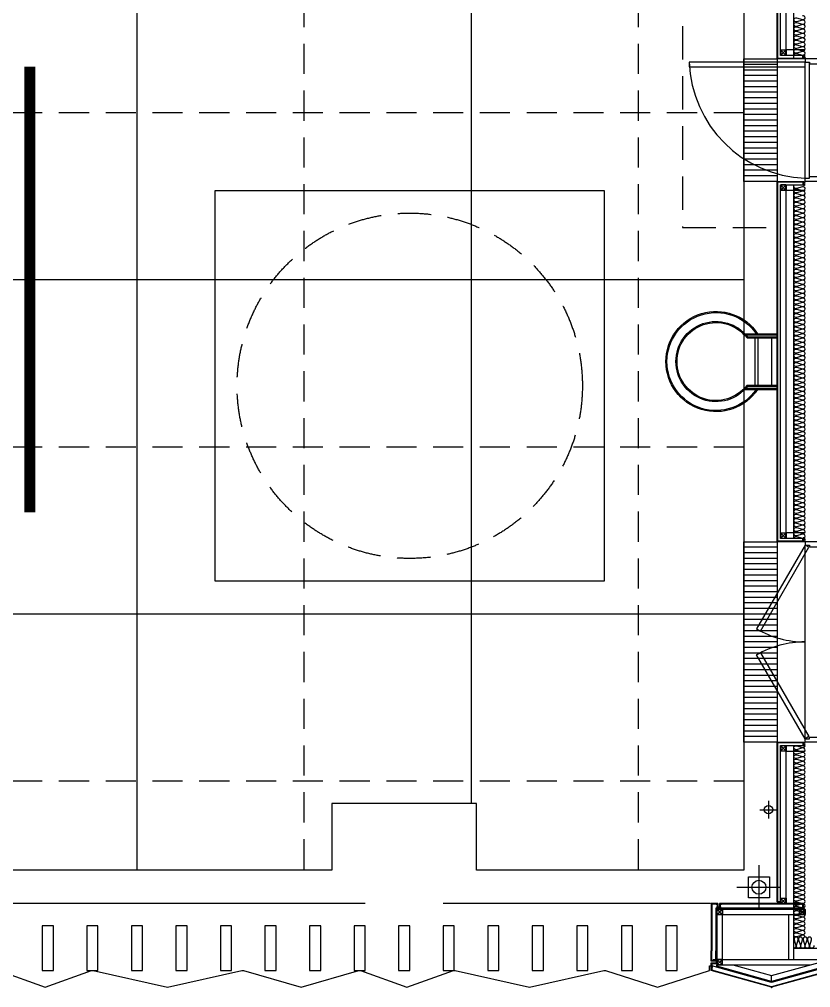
# Model space of a CAD drawing. Header units: millimetres. Extents: x -95754 to 177808, y 34455 to 149960.
# Drawn here: x 163698 to 170804, y 106751 to 115445 of the extents above; entities that cross this region are included whole.
import ezdxf

# ---------------------------------------------------------------- set-up
doc = ezdxf.new("R2010")
doc.units = ezdxf.units.MM
doc.header["$LTSCALE"] = 300
for name, pattern in [('CENTER', [2, 1.25, -0.25, 0.25, -0.25]), ('CENTERX2', [4, 2.5, -0.5, 0.5, -0.5]), ('H1', [1.5, 1, -0.5]), ('HID', [2.8, 1.8, -1]), ('HIDDEN', [0.375, 0.25, -0.125])]:
    doc.linetypes.add(name, pattern=pattern)
for name, color, linetype in [('6FIN', 6, 'Continuous'), ('A-DOOR', 4, 'Continuous'), ('A-DOOR-1', 1, 'Continuous'), ('A-DOOR-8', 8, 'Continuous'), ('A-ELE', 7, 'Continuous'), ('A-ELE-8', 8, 'Continuous'), ('A-ETC-LADDER', 8, 'Continuous'), ('A-FIN', 6, 'Continuous'), ('A-HIDDEN', 7, 'H1'), ('A-LOUVER', 6, 'Continuous'), ('A-SYM', 7, 'Continuous'), ('A-TERNCH', 8, 'Continuous'), ('A-WALL-D', 7, 'Continuous'), ('A-지붕바닥', 251, 'Continuous'), ('A-하지철물', 55, 'Continuous'), ('alucobond', 4, 'Continuous'), ('ISL', 251, 'Continuous'), ('loco_SCR', 1, 'Continuous'), ('mold', 4, 'Continuous'), ('RIVET', 6, 'Continuous'), ('S-STEEL', 7, 'Continuous'), ('SCREW', 6, 'Continuous'), ('SHEET', 6, 'Continuous'), ('보(girder)', 7, 'HID'), ('복합판넬', 6, 'Continuous'), ('우수계획', 7, 'Continuous'), ('장비패드', 7, 'Continuous'), ('코킹', 191, 'Continuous'), ('트랜치', 8, 'Continuous')]:
    doc.layers.add(name, color=color, linetype=linetype)
doc.layers.add('A-WIN-ELE', color=8, linetype='Continuous', lineweight=9)

# ---------------------------------------------------------------- blocks, each defined once
blk = doc.blocks.new('FDD-2')
at = {"layer": 'A-DOOR', "linetype": 'Continuous'}
for points in [[(-870, 200), (-116.6, 635), (-96.6, 600.4), (-850, 165.4)], [(870, 200), (116.6, 635), (96.6, 600.4), (850, 165.4)], [(-900, 200), (-870, 200), (-870, 160), (-855, 160), (-855, 0), (-900, 0)], [(900, 200), (870, 200), (870, 160), (855, 160), (855, 0), (900, 0)]]:
    blk.add_lwpolyline(points, close=True, dxfattribs=at)
at = {"layer": 'A-DOOR-1', "linetype": 'Continuous'}
for centre, start, end in [((-870, 200), 0, 30), ((870, 200), 150, 180)]:
    blk.add_arc(centre, 870, start, end, dxfattribs=at)
at = {"layer": 'A-DOOR-8', "linetype": 'Continuous'}
for p, q in [((-870, 200), (870, 200)), ((-855, 0), (855, 0))]:
    blk.add_line(p, q, dxfattribs=at)
blk = doc.blocks.new('FSD-1')
at = {"layer": 'A-DOOR'}
for points in [[(190359.4, 600586.7), (190359.4, 600556.7), (190319.4, 600556.7), (190319.4, 600541.7), (190199.4, 600541.7), (190159.4, 600556.7), (190159.4, 600586.7)], [(190359.4, 599516.7), (191399.4, 599516.7), (191399.4, 599556.7), (190359.4, 599556.7)], [(190359.4, 599486.7), (190359.4, 599516.7), (190319.4, 599516.7), (190319.4, 599531.7), (190199.4, 599531.7), (190159.4, 599516.7), (190159.4, 599486.7)]]:
    blk.add_lwpolyline(points, close=True, dxfattribs=at)
at = {"layer": 'A-DOOR-1'}
blk.add_arc((190322.5, 599479.8), 1077.5, 1.96142, 88.03858, dxfattribs=at)
at = {"layer": 'A-DOOR-8'}
for p, q in [((190159.4, 600556.7), (190159.4, 599516.7)), ((190319.4, 600556.7), (190319.4, 599516.7)), ((190359.4, 600556.7), (190359.4, 599516.7))]:
    blk.add_line(p, q, dxfattribs=at)
blk = doc.blocks.new('*U2290')
at = {"layer": '6FIN'}
blk.add_lwpolyline([(25.3, 50), (-24.7, 50), (-24.7, 0), (25.3, 0)], close=True, dxfattribs=at)
at = {"layer": 'SHEET', "color": 8}
for p, q in [((-22.2, 2.5), (22.8, 47.5)), ((22.8, 2.5), (-22.2, 47.5))]:
    blk.add_line(p, q, dxfattribs=at)
blk.add_lwpolyline([(22.3, 2.3), (-21.7, 2.3, -0.414214), (-22.4, 3), (-22.4, 47, -0.414214), (-21.7, 47.7), (22.3, 47.7, -0.414214), (23, 47), (23, 3, -0.414214)], format="xyb", close=True, dxfattribs=at)
blk = doc.blocks.new('screw-2')
at = {"layer": 'loco_SCR', "linetype": 'CENTERX2'}
blk.add_line((-9, 0), (20, 0), dxfattribs=at)
at = {"layer": 'loco_SCR'}
for p, q in [((-2, 2), (-2, 3)), ((-1, 0), (-2, 1)), ((0, 4), (0, -4)), ((0, 2), (13, 2)), ((4, 2), (2, -3)), ((6, 2), (4, -3)), ((8, 2), (6, -3)), ((9, 2), (8, -3)), ((11, 2), (10, 1)), ((16, 0), (11, 1)), ((16, 0), (12, -2)), ((16, 0), (13, 2)), ((-1, 0), (-2, -1)), ((-2, -2), (-2, -3)), ((0, -2), (12, -2)), ((10, -1), (9, -3))]:
    blk.add_line(p, q, dxfattribs=at)
for centre, radius, start, end in [((0, 0), 4, 90, 270), ((-2, 1), 0.5, 135, 249.9068), ((-2, 3), 0.393, 352.9095, 75.2899), ((-1, 0), 0.262, 273.8076, 86.5479), ((11, -1), 1.4, 70.8182, 270.5294), ((-2, -1), 0.5, 109.9826, 225), ((-2, -3), 0.393, 261.9149, 3.4868)]:
    blk.add_arc(centre, radius, start, end, dxfattribs=at)
blk = doc.blocks.new('A$Caf999d5d')
at = {"layer": 'A-FIN'}
for p, q in [((-1, 15), (25, 14.9)), ((3, 19), (29, 18.9)), ((25, 7.4), (25, 14.9)), ((28, 7.4), (25, 7.4)), ((29, 7.4), (25, 7.4)), ((29, 7.4), (29, 18.9))]:
    blk.add_line(p, q, dxfattribs=at)
at = {"layer": '코킹', "color": 1}
blk.add_circle((14.5, 7.5), 7.5, dxfattribs=at)
at = {"layer": '코킹', "color": 1, "extrusion": (0, 0, -1)}
blk.add_ellipse((-1, 7.5), major_axis=(0, 7.5), ratio=0.368706, start_param=0, end_param=3.141604, dxfattribs=at)
at = {"layer": 'SCREW', "xscale": 0.700000000000001, "yscale": 0.700000000000001, "zscale": 0.700000000000001, "rotation": 359.9997454971837}
blk.add_blockref('screw-2', (25, 11.2), dxfattribs=at)
blk = doc.blocks.new('*U2303')
at = {"layer": 'A-하지철물'}
for points in [[(-6458.4, -220), (-6458.4, 0), (-5488.4, 0), (-5488.4, -220)], [(-6408.4, -220), (-6408.4, -50), (-5538.4, -50), (-5538.4, -220)]]:
    blk.add_lwpolyline(points, dxfattribs=at)
at = {"layer": '복합판넬'}
for points in [[(-6488.4, -205), (-6488.4, 30), (-5458.4, 30), (-5458.4, -205)], [(-6484.4, -201), (-6484.4, 26), (-5462.4, 26), (-5462.4, -201)]]:
    blk.add_lwpolyline(points, dxfattribs=at)
at = {"layer": 'A-FIN'}
blk.add_blockref('A$Caf999d5d', (-6487.5, -220), dxfattribs=at)
at = {"layer": 'A-FIN', "xscale": -1}
blk.add_blockref('A$Caf999d5d', (-5459.4, -220), dxfattribs=at)
at = {"layer": '보(girder)', "xscale": -1, "rotation": 180}
for p in [(-6433.7, 0), (-5513.7, 0)]:
    blk.add_blockref('*U2290', p, dxfattribs=at)
blk = doc.blocks.new('*U2304')
at = {"layer": 'A-하지철물'}
for points in [[(-8663.4, -220), (-8663.4, 0), (-5488.4, 0), (-5488.4, -220)], [(-8613.4, -220), (-8613.4, -50), (-5538.4, -50), (-5538.4, -220)]]:
    blk.add_lwpolyline(points, dxfattribs=at)
at = {"layer": '복합판넬'}
for points in [[(-8693.4, -205), (-8693.4, 30), (-5458.4, 30), (-5458.4, -205)], [(-8689.4, -201), (-8689.4, 26), (-5462.4, 26), (-5462.4, -201)]]:
    blk.add_lwpolyline(points, dxfattribs=at)
at = {"layer": 'A-FIN'}
blk.add_blockref('A$Caf999d5d', (-8692.5, -220), dxfattribs=at)
at = {"layer": 'A-FIN', "xscale": -1}
blk.add_blockref('A$Caf999d5d', (-5459.4, -220), dxfattribs=at)
at = {"layer": '보(girder)', "xscale": -1, "rotation": 180}
for p in [(-8638.7, 0), (-5513.7, 0)]:
    blk.add_blockref('*U2290', p, dxfattribs=at)
blk = doc.blocks.new('LADDER')
at = {"color": 0}
for p, q in [((291, 500), (0, 500)), ((281.7, 490), (0, 490)), ((266.5, 471.9), (0, 471.9)), ((271.4, 461.9), (0, 461.9)), ((50.7, 461.9), (50.7, 38.1)), ((175, 461.9), (175, 38.1)), ((200, 461.9), (200, 38.1)), ((271.4, 38.1), (0, 38.1)), ((266.5, 28.1), (0, 28.1)), ((281.7, 10), (0, 10)), ((291, 0), (0, 0))]:
    blk.add_line(p, q, dxfattribs=at)
for radius, start, end in [(450, 213.74899, 146.25101), (440, 214.62354, 145.37646), (360, 218.05291, 141.94709), (350, 217.25969, 142.74031)]:
    blk.add_arc((550, 250), radius, start, end, dxfattribs=at)
blk = doc.blocks.new('revit')
at = {"layer": 'RIVET'}
for p, q in [((-4.2, 0.5), (-4.2, 0)), ((4.2, 0), (-4.2, 0)), ((2.7, 1), (-2.7, 1)), ((-1.5, 1), (-1.5, -7)), ((1.5, 1), (1.5, -7)), ((4.2, 0.5), (4.2, 0)), ((2.4, -5.5), (-2.4, -5.5)), ((2.4, -7), (-2.4, -7))]:
    blk.add_line(p, q, dxfattribs=at)
at = {"layer": 'RIVET', "color": 1, "linetype": 'CENTER'}
blk.add_line((0, 2.3), (0, -9), dxfattribs=at)
at = {"layer": 'RIVET'}
for points in [[(-4.2, 0.5), (-2.7, 1)], [(4.2, 0.5), (2.7, 1)]]:
    blk.add_lwpolyline(points, dxfattribs=at)
blk.add_lwpolyline([(-1.5, -7, 0.666667), (1.5, -7, 1.5)], format="xyb", dxfattribs=at)
for centre, start, end in [((-2.4, -6.2), 90, 270), ((2.4, -6.2), 270, 90)]:
    blk.add_arc(centre, 0.75, start, end, dxfattribs=at)
blk = doc.blocks.new('A$Cf5e0634e')
at = {"layer": '6FIN', "elevation": 0}
for points in [[(278.2, 654.1), (321.8, 654.1, 0.414214), (325, 657.3), (325, 700.9, 0.414214), (321.8, 704.1), (278.2, 704.1, 0.414214), (275, 700.9), (275, 657.3, 0.414214)], [(1020.7, 654.1), (1064.3, 654.1, 0.414214), (1067.5, 657.3), (1067.5, 700.9, 0.414214), (1064.3, 704.1), (1020.7, 704.1, 0.414214), (1017.5, 700.9), (1017.5, 657.3, 0.414214)], [(3.2, 204.1), (46.8, 204.1, 0.414214), (50, 207.3), (50, 250.9, 0.414214), (46.8, 254.1), (3.2, 254.1, 0.414214), (0, 250.9), (0, 207.3, 0.414214)], [(1064.3, 204.1), (1020.7, 204.1, -0.414214), (1017.5, 207.3), (1017.5, 250.9, -0.414214), (1020.7, 254.1), (1064.3, 254.1, -0.414214), (1067.5, 250.9), (1067.5, 207.3, -0.414214)]]:
    blk.add_lwpolyline(points, format="xyb", close=True, dxfattribs=at)
at = {"layer": 'A-하지철물'}
for p, q in [((1100, 254.1, 0), (50, 254.1)), ((1017.5, 204.1, 0), (226.9, 204.1)), ((575, 55.9), (575, 107.8))]:
    blk.add_line(p, q, dxfattribs=at)
at = {"layer": 'A-하지철물', "elevation": 0}
for points in [[(1017.5, 704.1), (325, 704.1), (325, 654.1), (1017.5, 654.1)], [(1017.5, 254.1), (1017.5, 704.1), (1067.5, 704.1), (1067.5, 254.1)]]:
    blk.add_lwpolyline(points, close=True, dxfattribs=at)
at = {"layer": 'A-하지철물'}
blk.add_lwpolyline([(375, 254.1), (375, 654.1), (425, 654.1), (425, 254.1)], close=True, dxfattribs=at)
at = {"layer": 'A-하지철물', "elevation": 0}
blk.add_lwpolyline([(923.1, 204.1), (575, 107.8), (50, 253), (50, 201.1), (575, 55.9), (1067.5, 192.1), (1067.5, 204.1)], dxfattribs=at)
at = {"layer": 'A-하지철물'}
blk.add_circle((575, 4.1), 4.07, dxfattribs=at)
at = {"layer": 'alucobond'}
for p, q in [((290, 714.1), (290, 754.1)), ((290, 754.1), (1042.5, 754.1)), ((290, 714.1), (294, 714.1)), ((294, 714.1), (294, 750.1)), ((294, 750.1), (1038.5, 750.1)), ((1038.5, 714.1), (1038.5, 750.1)), ((1042.5, 714.1), (1038.5, 714.1)), ((1042.5, 714.1), (1042.5, 754.1)), ((1057.5, 754.1), (1117.5, 754.1)), ((1057.5, 714.1), (1057.5, 754.1)), ((1057.5, 714.1), (1061.5, 714.1)), ((1061.5, 750.1), (1113.5, 750.1)), ((1061.5, 714.1), (1061.5, 750.1)), ((32.5, 195.1), (36.5, 195.1)), ((1077.5, 236.6), (1077.5, 240.6)), ((1077.5, 221.6), (1077.5, 217.6)), ((1117.5, 195.1), (1113.5, 195.1))]:
    blk.add_line(p, q, dxfattribs=at)
at = {"layer": 'alucobond', "color": 8}
for p, q in [((295.5, 714.1), (1077.5, 714.1)), ((1077.5, 714.1), (1077.5, 329.1)), ((1077.5, 242.1), (1077.5, 329.1))]:
    blk.add_line(p, q, dxfattribs=at)
at = {"layer": 'alucobond', "color": 251, "linetype": 'HID', "ltscale": 10}
for p, q in [((30.2, 185.1), (41.5, 185.1)), ((31.5, 182.4), (31.5, 187.8)), ((31.5, 186.6), (39.5, 186.6)), ((31.5, 183.6), (39.5, 183.6)), ((32, 189.3), (32.5, 189.3)), ((32, 180.9), (32.5, 180.9)), ((32.5, 180.9), (32.5, 189.3)), ((38, 182.7), (38, 187.4)), ((39.5, 182.7), (39.5, 187.4)), ((1119.8, 185.1), (1108.5, 185.1)), ((1110.5, 182.7), (1110.5, 187.4)), ((1118.5, 186.6), (1110.5, 186.6)), ((1118.5, 183.6), (1110.5, 183.6)), ((1112, 182.7), (1112, 187.4)), ((1117.5, 180.9), (1117.5, 189.3)), ((1118, 189.3), (1117.5, 189.3)), ((1118, 180.9), (1117.5, 180.9)), ((1118.5, 182.4), (1118.5, 187.8))]:
    blk.add_line(p, q, dxfattribs=at)
at = {"layer": 'alucobond', "elevation": 0}
for points in [[(1113.5, 750.1), (1113.5, 329.1)], [(1117.5, 754.1), (1117.5, 329.1)], [(1077.5, 236.6), (1117.5, 236.6), (1117.5, 329.1)], [(1077.5, 240.6), (1113.5, 240.6), (1113.5, 329.1)], [(32.5, 195.1), (32.5, 154.1), (575, 4.1), (1117.5, 154.1), (1117.5, 221.6), (1077.5, 221.6)], [(36.5, 195.1), (36.5, 157.1), (575, 8.2), (1113.5, 157.1), (1113.5, 195.1)], [(1113.5, 204.6), (1113.5, 157.2)]]:
    blk.add_lwpolyline(points, dxfattribs=at)
at = {"layer": 'alucobond', "color": 251, "linetype": 'HID', "ltscale": 10, "elevation": 0}
for points in [[(32, 189.3), (31.5, 187.8)], [(32, 180.9), (31.5, 182.4)], [(36.5, 194.5), (575, 45.6), (1113.5, 194.5)], [(1118, 189.3), (1118.5, 187.8)], [(1118, 180.9), (1118.5, 182.4)]]:
    blk.add_lwpolyline(points, dxfattribs=at)
for points in [[(39.5, 186.6, -0.666667), (39.5, 183.6, -1.5)], [(1110.5, 186.6, 0.666667), (1110.5, 183.6, 1.5)]]:
    blk.add_lwpolyline(points, format="xyb", dxfattribs=at)
at = {"layer": 'alucobond', "color": 251, "linetype": 'HID', "ltscale": 10}
for centre, start, end in [((38.7, 187.4), 0, 180), ((38.7, 182.7), 180, 0), ((1111.3, 187.4), 0, 180), ((1111.3, 182.7), 180, 0)]:
    blk.add_arc(centre, 0.75, start, end, dxfattribs=at)
at = {"layer": 'mold', "color": 4, "elevation": 0}
for points in [[(295.5, 748.6), (295.5, 704.1), (282.5, 704.1), (282.5, 705.6), (294, 705.6), (294, 750.1), (307, 750.1), (307, 748.6), (295.5, 748.6)], [(1037, 748.6), (1037, 704.1), (1050, 704.1), (1050, 705.6), (1038.5, 705.6), (1038.5, 750.1), (1025.5, 750.1), (1025.5, 748.6), (1037, 748.6)], [(1063, 748.6), (1063, 704.1), (1050, 704.1), (1050, 705.6), (1061.5, 705.6), (1061.5, 750.1), (1074.5, 750.1), (1074.5, 748.6), (1063, 748.6)], [(25, 204.1), (25, 202.6)], [(1112, 242.1), (1067.5, 242.1), (1067.5, 229.1), (1069, 229.1), (1069, 240.6), (1113.5, 240.6), (1113.5, 253.6), (1112, 253.6), (1112, 242.1)], [(1112, 216.1), (1067.5, 216.1), (1067.5, 229.1), (1069, 229.1), (1069, 217.6), (1113.5, 217.6), (1113.5, 204.6), (1112, 204.6), (1112, 216.1)]]:
    blk.add_lwpolyline(points, dxfattribs=at)
at = {"layer": 'SHEET', "color": 8}
for p, q in [((321.8, 700.9), (278.2, 657.3)), ((278.2, 700.9), (321.8, 657.3)), ((1064.3, 700.9, 0), (1020.7, 657.3, 0)), ((1020.7, 700.9, 0), (1064.3, 657.3, 0)), ((46.8, 250.9), (3.2, 207.3)), ((3.2, 250.9), (46.8, 207.3)), ((1020.7, 250.9), (1064.3, 207.3)), ((1064.3, 250.9), (1020.7, 207.3))]:
    blk.add_line(p, q, dxfattribs=at)
at = {"layer": 'SHEET', "color": 8, "elevation": 0}
for points in [[(278.2, 657.3), (321.8, 657.3), (321.8, 700.9), (278.2, 700.9)], [(1020.7, 657.3), (1064.3, 657.3), (1064.3, 700.9), (1020.7, 700.9)], [(3.2, 207.3), (46.8, 207.3), (46.8, 250.9), (3.2, 250.9)], [(1064.3, 207.3), (1020.7, 207.3), (1020.7, 250.9), (1064.3, 250.9)]]:
    blk.add_lwpolyline(points, close=True, dxfattribs=at)
at = {"layer": 'alucobond', "rotation": 90}
for p in [(290, 724.1), (1057.5, 724.1)]:
    blk.add_blockref('revit', p, dxfattribs=at)
at = {"layer": 'alucobond', "xscale": -1, "rotation": 270}
blk.add_blockref('revit', (1042.5, 724.1), dxfattribs=at)
blk = doc.blocks.new('A$Cacae0627')
at = {"layer": '우수계획', "color": 1}
for p, q in [((0, 528), (0, -528)), ((-528, 0), (528, 0))]:
    blk.add_line(p, q, dxfattribs=at)
at = {"layer": '우수계획', "color": 6, "lineweight": -3}
blk.add_lwpolyline([(-250, 250), (250, 250), (250, -250), (-250, -250)], close=True, dxfattribs=at)
blk.add_circle((0, 0), 167, dxfattribs=at)
blk = doc.blocks.new('A$C2f499a12')
at = {"layer": 'A-SYM', "xscale": 0.3749999999999939, "yscale": 0.3749999999999939, "zscale": 0.3749999999999939}
blk.add_blockref('A$Cacae0627', (307.6, 197.9), dxfattribs=at)
blk = doc.blocks.new('A$C4ff37237')
at = {"layer": '우수계획', "color": 1}
for p, q in [((79.2, 158.3, 0), (79.2, 0, 0)), ((0, 79.2, 0), (158.3, 79.2, 0))]:
    blk.add_line(p, q, dxfattribs=at)
at = {"layer": '우수계획', "color": 6, "lineweight": -3}
blk.add_circle((79.2, 79.2, 0), 37.5, dxfattribs=at)
blk = doc.blocks.new('*U2339')
at = {"layer": '트랜치'}
for p, q in [((50, 300), (50, 0)), ((100, 300), (100, 0)), ((150, 300), (150, 0)), ((200, 300), (200, 0)), ((250, 300), (250, 0)), ((300, 300), (300, 0)), ((350, 300), (350, 0)), ((400, 300), (400, 0)), ((450, 300), (450, 0)), ((500, 300), (500, 0)), ((550, 300), (550, 0)), ((600, 300), (600, 0)), ((650, 300), (650, 0)), ((700, 300), (700, 0)), ((750, 300), (750, 0)), ((800, 300), (800, 0)), ((850, 300), (850, 0)), ((900, 300), (900, 0)), ((950, 300), (950, 0)), ((1000, 300), (1000, 0)), ((1050, 300), (1050, 0)), ((1100, 300), (1100, 0))]:
    blk.add_line(p, q, dxfattribs=at)
at = {"layer": '트랜치', "color": 0}
blk.add_lwpolyline([(0, 300), (1100, 300), (1100, 0), (0, 0)], close=True, dxfattribs=at)
blk = doc.blocks.new('*U2337')
at = {"layer": '트랜치'}
for p, q in [((50, 300), (50, 0)), ((100, 300), (100, 0)), ((150, 300), (150, 0)), ((200, 300), (200, 0)), ((250, 300), (250, 0)), ((300, 300), (300, 0)), ((350, 300), (350, 0)), ((400, 300), (400, 0)), ((450, 300), (450, 0)), ((500, 300), (500, 0)), ((550, 300), (550, 0)), ((600, 300), (600, 0)), ((650, 300), (650, 0)), ((700, 300), (700, 0)), ((750, 300), (750, 0)), ((800, 300), (800, 0)), ((850, 300), (850, 0)), ((900, 300), (900, 0)), ((950, 300), (950, 0)), ((1000, 300), (1000, 0)), ((1050, 300), (1050, 0)), ((1100, 300), (1100, 0)), ((1150, 300), (1150, 0)), ((1200, 300), (1200, 0)), ((1250, 300), (1250, 0)), ((1300, 300), (1300, 0)), ((1350, 300), (1350, 0)), ((1400, 300), (1400, 0)), ((1450, 300), (1450, 0)), ((1500, 300), (1500, 0)), ((1550, 300), (1550, 0)), ((1600, 300), (1600, 0)), ((1650, 300), (1650, 0)), ((1700, 300), (1700, 0)), ((1750, 300), (1750, 0)), ((1800, 300), (1800, 0))]:
    blk.add_line(p, q, dxfattribs=at)
at = {"layer": '트랜치', "color": 0}
blk.add_lwpolyline([(0, 300), (1800, 300), (1800, 0), (0, 0)], close=True, dxfattribs=at)
blk = doc.blocks.new('냉동기 하부 철골 구조물')
at = {"layer": 'S-STEEL', "color": 6, "linetype": 'HIDDEN', "ltscale": 3, "const_width": 100, "elevation": 0}
blk.add_lwpolyline([(71238.4, -37585.5), (71238.4, -33585.5)], dxfattribs=at)
blk = doc.blocks.new('A$C202914f3')
at = {"layer": 'A-ELE', "linetype": 'H1'}
blk.add_circle((74650, -36450), 1550.5, dxfattribs=at)
blk.add_blockref('냉동기 하부 철골 구조물', (0, 0))

msp = doc.modelspace()

# ---------------------------------------------------------------- linework, layer by layer
at = {"layer": 'A-ELE-8', "elevation": 0}
for points in [[(166803.6, 107505), (156703.6, 107505)], [(169903.6, 107505), (167503.6, 107505)], [(163511.1, 106905), (163928.6, 106755), (164346.1, 106905), (164346.1, 106905), (164361.1, 106905), (164361.1, 106905), (165028.6, 106755), (165696.1, 106905), (165696.1, 106905), (165711.1, 106905), (165711.1, 106905), (166228.6, 106755), (166746.1, 106905), (166746.1, 106905), (166761.1, 106905), (166761.1, 106905), (167178.6, 106755), (167596.1, 106905), (167596.1, 106905), (167611.1, 106905), (167611.1, 106905), (168278.6, 106755), (168946.1, 106905), (168946.1, 106905), (168961.1, 106905), (168961.1, 106905), (169428.6, 106755), (169896.1, 106905), (169896.1, 106946.1), (169911.1, 106946.1), (169911.1, 106905)]]:
    msp.add_lwpolyline(points, dxfattribs=at)
at = {"layer": 'A-HIDDEN', "elevation": 0}
msp.add_lwpolyline([(170503.6, 117635), (169653.6, 117635), (169653.6, 113575), (170503.6, 113575)], dxfattribs=at)
at = {"layer": 'A-LOUVER', "elevation": 0}
for points in [[(163903.6, 106905), (164003.6, 106905), (164003.6, 107305), (163903.6, 107305)], [(164303.6, 106905), (164403.6, 106905), (164403.6, 107305), (164303.6, 107305)], [(164703.6, 106905), (164803.6, 106905), (164803.6, 107305), (164703.6, 107305)], [(165103.6, 106905), (165203.6, 106905), (165203.6, 107305), (165103.6, 107305)], [(165503.6, 106905), (165603.6, 106905), (165603.6, 107305), (165503.6, 107305)], [(165903.6, 106905), (166003.6, 106905), (166003.6, 107305), (165903.6, 107305)], [(166303.6, 106905), (166403.6, 106905), (166403.6, 107305), (166303.6, 107305)], [(166703.6, 106905), (166803.6, 106905), (166803.6, 107305), (166703.6, 107305)], [(167103.6, 106905), (167203.6, 106905), (167203.6, 107305), (167103.6, 107305)], [(167503.6, 106905), (167603.6, 106905), (167603.6, 107305), (167503.6, 107305)], [(167903.6, 106905), (168003.6, 106905), (168003.6, 107305), (167903.6, 107305)], [(168303.6, 106905), (168403.6, 106905), (168403.6, 107305), (168303.6, 107305)], [(168703.6, 106905), (168803.6, 106905), (168803.6, 107305), (168703.6, 107305)], [(169103.6, 106905), (169203.6, 106905), (169203.6, 107305), (169103.6, 107305)], [(169503.6, 106905), (169603.6, 106905), (169603.6, 107305), (169503.6, 107305)]]:
    msp.add_lwpolyline(points, close=True, dxfattribs=at)
at = {"layer": 'A-TERNCH', "elevation": 0}
msp.add_lwpolyline([(170203.6, 135755), (170203.6, 107805), (167803.6, 107805), (167803.6, 108405), (166503.6, 108405), (166503.6, 107805), (157003.6, 107805), (157003.6, 108405), (155703.6, 108405), (155703.6, 107805), (146503.6, 107805), (146503.6, 123655), (108653.6, 123655)], dxfattribs=at)
for points in [[(170203.6, 113990), (170203.6, 115090), (170503.6, 115090), (170503.6, 113990)], [(170203.6, 108955), (170203.6, 110755), (170503.6, 110755), (170503.6, 108955)]]:
    msp.add_lwpolyline(points, close=True, dxfattribs=at)
at = {"layer": 'A-WIN-ELE', "elevation": 0}
msp.add_lwpolyline([(177038.6, 135455), (170503.6, 135455), (170503.6, 107520)], dxfattribs=at)
at = {"layer": 'A-지붕바닥'}
for p, q in [((164753.6, 148405), (164753.6, 107805)), ((167753.6, 147805), (167753.6, 108405)), ((170203.6, 113105), (146503.6, 113105)), ((170203.6, 110105), (146503.6, 110105))]:
    msp.add_line(p, q, dxfattribs=at)
at = {"layer": 'A-지붕바닥', "linetype": 'HID', "ltscale": 0.5}
for p, q in [((166253.6, 148405), (166253.6, 107805)), ((169253.6, 148405), (169253.6, 107805)), ((170203.6, 114605), (146503.6, 114605)), ((170203.6, 111605), (146503.6, 111605)), ((170203.6, 108605), (146503.6, 108605))]:
    msp.add_line(p, q, dxfattribs=at)
at = {"layer": 'A-하지철물', "elevation": 0}
for points in [[(170533.6, 107505), (170533.6, 108925), (170753.6, 108925)], [(170583.6, 107505), (170583.6, 108875), (170753.6, 108875)]]:
    msp.add_lwpolyline(points, dxfattribs=at)
at = {"layer": 'ISL'}
for p, q in [((170653.6, 115090), (170653.6, 116120)), ((170653.6, 110785), (170653.6, 113960)), ((170653.6, 107105), (170653.6, 108925))]:
    msp.add_line(p, q, dxfattribs=at)
at = {"layer": 'ISL', "elevation": 0}
msp.add_lwpolyline([(170653.6, 107105), (177453.6, 107105), (177453.6, 135425), (177353.6, 135425)], dxfattribs=at)
for points in [[(170653.6, 115120, -0.509267), (170677.8, 115137.7), (170729.3, 115122.4, 1.372593), (170729.3, 115157.7), (170677.8, 115142.4, -0.509267), (170653.6, 115160, -0.509267), (170677.8, 115177.7), (170729.3, 115162.4, 1.372593), (170729.3, 115197.7), (170677.8, 115182.4, -0.509267), (170653.6, 115200, -0.509267), (170677.8, 115217.7), (170729.3, 115202.4, 1.372593), (170729.3, 115237.7), (170677.8, 115222.4, -0.509267), (170653.6, 115240, -0.509267), (170677.8, 115257.7), (170729.3, 115242.4, 1.372593), (170729.3, 115277.7), (170677.8, 115262.4, -0.509267), (170653.6, 115280, -0.509267), (170677.8, 115297.7), (170729.3, 115282.4, 1.372593), (170729.3, 115317.7), (170677.8, 115302.4, -0.509267), (170653.6, 115320, -0.509267), (170677.8, 115337.7), (170729.3, 115322.4, 1.372593), (170729.3, 115357.7), (170677.8, 115342.4, -0.509267), (170653.6, 115360, -0.509267), (170677.8, 115377.7), (170729.3, 115362.4, 1.372593), (170729.3, 115397.7), (170677.8, 115382.4, -0.509267), (170653.6, 115400, -0.509267), (170677.8, 115417.7), (170729.3, 115402.4, 1.372593), (170729.3, 115437.7), (170677.8, 115422.4, -0.509267), (170653.6, 115440, -0.509267), (170677.8, 115457.7), (170729.3, 115442.4, 1.372593), (170729.3, 115477.7)], [(170653.6, 110785, -0.509267), (170677.8, 110802.7), (170729.3, 110787.4, 1.372593), (170729.3, 110822.7), (170677.8, 110807.4, -0.509267), (170653.6, 110825, -0.509267), (170677.8, 110842.7), (170729.3, 110827.4, 1.372593), (170729.3, 110862.7), (170677.8, 110847.4, -0.509267), (170653.6, 110865, -0.509267), (170677.8, 110882.7), (170729.3, 110867.4, 1.372593), (170729.3, 110902.7), (170677.8, 110887.4, -0.509267), (170653.6, 110905, -0.509267), (170677.8, 110922.7), (170729.3, 110907.4, 1.372593), (170729.3, 110942.7), (170677.8, 110927.4, -0.509267), (170653.6, 110945, -0.509267), (170677.8, 110962.7), (170729.3, 110947.4, 1.372593), (170729.3, 110982.7), (170677.8, 110967.4, -0.509267), (170653.6, 110985, -0.509267), (170677.8, 111002.7), (170729.3, 110987.4, 1.372593), (170729.3, 111022.7), (170677.8, 111007.4, -0.509267), (170653.6, 111025, -0.509267), (170677.8, 111042.7), (170729.3, 111027.4, 1.372593), (170729.3, 111062.7), (170677.8, 111047.4, -0.509267), (170653.6, 111065, -0.509267), (170677.8, 111082.7), (170729.3, 111067.4, 1.372593), (170729.3, 111102.7), (170677.8, 111087.4, -0.509267), (170653.6, 111105, -0.509267), (170677.8, 111122.7), (170729.3, 111107.4, 1.372593), (170729.3, 111142.7), (170677.8, 111127.4, -0.509267), (170653.6, 111145, -0.509267), (170677.8, 111162.7), (170729.3, 111147.4, 1.372593), (170729.3, 111182.7), (170677.8, 111167.4, -0.509267), (170653.6, 111185, -0.509267), (170677.8, 111202.7), (170729.3, 111187.4, 1.372593), (170729.3, 111222.7), (170677.8, 111207.4, -0.509267), (170653.6, 111225, -0.509267), (170677.8, 111242.7), (170729.3, 111227.4, 1.372593), (170729.3, 111262.7), (170677.8, 111247.4, -0.509267), (170653.6, 111265, -0.509267), (170677.8, 111282.7), (170729.3, 111267.4, 1.372593), (170729.3, 111302.7), (170677.8, 111287.4, -0.509267), (170653.6, 111305, -0.509267), (170677.8, 111322.7), (170729.3, 111307.4, 1.372593), (170729.3, 111342.7), (170677.8, 111327.4, -0.509267), (170653.6, 111345, -0.509267), (170677.8, 111362.7), (170729.3, 111347.4, 1.372593), (170729.3, 111382.7), (170677.8, 111367.4, -0.509267), (170653.6, 111385, -0.509267), (170677.8, 111402.7), (170729.3, 111387.4, 1.372593), (170729.3, 111422.7), (170677.8, 111407.4, -0.509267), (170653.6, 111425, -0.509267), (170677.8, 111442.7), (170729.3, 111427.4, 1.372593), (170729.3, 111462.7), (170677.8, 111447.4, -0.509267), (170653.6, 111465, -0.509267), (170677.8, 111482.7), (170729.3, 111467.4, 1.372593), (170729.3, 111502.7), (170677.8, 111487.4, -0.509267), (170653.6, 111505, -0.509267), (170677.8, 111522.7), (170729.3, 111507.4, 1.372593), (170729.3, 111542.7), (170677.8, 111527.4, -0.509267), (170653.6, 111545, -0.509267), (170677.8, 111562.7), (170729.3, 111547.4, 1.372593), (170729.3, 111582.7), (170677.8, 111567.4, -0.509267), (170653.6, 111585, -0.509267), (170677.8, 111602.7), (170729.3, 111587.4, 1.372593), (170729.3, 111622.7), (170677.8, 111607.4, -0.509267), (170653.6, 111625, -0.509267), (170677.8, 111642.7), (170729.3, 111627.4, 1.372593), (170729.3, 111662.7), (170677.8, 111647.4, -0.509267), (170653.6, 111665, -0.509267), (170677.8, 111682.7), (170729.3, 111667.4, 1.372593), (170729.3, 111702.7), (170677.8, 111687.4, -0.509267), (170653.6, 111705, -0.509267), (170677.8, 111722.7), (170729.3, 111707.4, 1.372593), (170729.3, 111742.7), (170677.8, 111727.4, -0.509267), (170653.6, 111745, -0.509267), (170677.8, 111762.7), (170729.3, 111747.4, 1.372593), (170729.3, 111782.7), (170677.8, 111767.4, -0.509267), (170653.6, 111785, -0.509267), (170677.8, 111802.7), (170729.3, 111787.4, 1.372593), (170729.3, 111822.7), (170677.8, 111807.4, -0.509267), (170653.6, 111825, -0.509267), (170677.8, 111842.7), (170729.3, 111827.4, 1.372593), (170729.3, 111862.7), (170677.8, 111847.4, -0.509267), (170653.6, 111865, -0.509267), (170677.8, 111882.7), (170729.3, 111867.4, 1.372593), (170729.3, 111902.7), (170677.8, 111887.4, -0.509267), (170653.6, 111905, -0.509267), (170677.8, 111922.7), (170729.3, 111907.4, 1.372593), (170729.3, 111942.7), (170677.8, 111927.4, -0.509267), (170653.6, 111945, -0.509267), (170677.8, 111962.7), (170729.3, 111947.4, 1.372593), (170729.3, 111982.7), (170677.8, 111967.4, -0.509267), (170653.6, 111985, -0.509267), (170677.8, 112002.7), (170729.3, 111987.4, 1.372593), (170729.3, 112022.7), (170677.8, 112007.4, -0.509267), (170653.6, 112025, -0.509267), (170677.8, 112042.7), (170729.3, 112027.4, 1.372593), (170729.3, 112062.7), (170677.8, 112047.4, -0.509267), (170653.6, 112065, -0.509267), (170677.8, 112082.7), (170729.3, 112067.4, 1.372593), (170729.3, 112102.7), (170677.8, 112087.4, -0.509267), (170653.6, 112105, -0.509267), (170677.8, 112122.7), (170729.3, 112107.4, 1.372593), (170729.3, 112142.7), (170677.8, 112127.4, -0.509267), (170653.6, 112145, -0.509267), (170677.8, 112162.7), (170729.3, 112147.4, 1.372593), (170729.3, 112182.7), (170677.8, 112167.4, -0.509267), (170653.6, 112185, -0.509267), (170677.8, 112202.7), (170729.3, 112187.4, 1.372593), (170729.3, 112222.7), (170677.8, 112207.4, -0.509267), (170653.6, 112225, -0.509267), (170677.8, 112242.7), (170729.3, 112227.4, 1.372593), (170729.3, 112262.7), (170677.8, 112247.4, -0.509267), (170653.6, 112265, -0.509267), (170677.8, 112282.7), (170729.3, 112267.4, 1.372593), (170729.3, 112302.7), (170677.8, 112287.4, -0.509267), (170653.6, 112305, -0.509267), (170677.8, 112322.7), (170729.3, 112307.4, 1.372593), (170729.3, 112342.7), (170677.8, 112327.4, -0.509267), (170653.6, 112345, -0.509267), (170677.8, 112362.7), (170729.3, 112347.4, 1.372593), (170729.3, 112382.7), (170677.8, 112367.4, -0.509267), (170653.6, 112385, -0.509267), (170677.8, 112402.7), (170729.3, 112387.4, 1.372593), (170729.3, 112422.7), (170677.8, 112407.4, -0.509267), (170653.6, 112425, -0.509267), (170677.8, 112442.7), (170729.3, 112427.4, 1.372593), (170729.3, 112462.7), (170677.8, 112447.4, -0.509267), (170653.6, 112465, -0.509267), (170677.8, 112482.7), (170729.3, 112467.4, 1.372593), (170729.3, 112502.7), (170677.8, 112487.4, -0.509267), (170653.6, 112505, -0.509267), (170677.8, 112522.7), (170729.3, 112507.4, 1.372593), (170729.3, 112542.7), (170677.8, 112527.4, -0.509267), (170653.6, 112545, -0.509267), (170677.8, 112562.7), (170729.3, 112547.4, 1.372593), (170729.3, 112582.7), (170677.8, 112567.4, -0.509267), (170653.6, 112585, -0.509267), (170677.8, 112602.7), (170729.3, 112587.4, 1.372593), (170729.3, 112622.7), (170677.8, 112607.4, -0.509267), (170653.6, 112625, -0.509267), (170677.8, 112642.7), (170729.3, 112627.4, 1.372593), (170729.3, 112662.7), (170677.8, 112647.4, -0.509267), (170653.6, 112665, -0.509267), (170677.8, 112682.7), (170729.3, 112667.4, 1.372593), (170729.3, 112702.7), (170677.8, 112687.4, -0.509267), (170653.6, 112705, -0.509267), (170677.8, 112722.7), (170729.3, 112707.4, 1.372593), (170729.3, 112742.7), (170677.8, 112727.4, -0.509267), (170653.6, 112745, -0.509267), (170677.8, 112762.7), (170729.3, 112747.4, 1.372593), (170729.3, 112782.7), (170677.8, 112767.4, -0.509267), (170653.6, 112785, -0.509267), (170677.8, 112802.7), (170729.3, 112787.4, 1.372593), (170729.3, 112822.7), (170677.8, 112807.4, -0.509267), (170653.6, 112825, -0.509267), (170677.8, 112842.7), (170729.3, 112827.4, 1.372593), (170729.3, 112862.7), (170677.8, 112847.4, -0.509267), (170653.6, 112865, -0.509267), (170677.8, 112882.7), (170729.3, 112867.4, 1.372593), (170729.3, 112902.7), (170677.8, 112887.4, -0.509267), (170653.6, 112905, -0.509267), (170677.8, 112922.7), (170729.3, 112907.4, 1.372593), (170729.3, 112942.7), (170677.8, 112927.4, -0.509267), (170653.6, 112945, -0.509267), (170677.8, 112962.7), (170729.3, 112947.4, 1.372593), (170729.3, 112982.7), (170677.8, 112967.4, -0.509267), (170653.6, 112985, -0.509267), (170677.8, 113002.7), (170729.3, 112987.4, 1.372593), (170729.3, 113022.7), (170677.8, 113007.4, -0.509267), (170653.6, 113025, -0.509267), (170677.8, 113042.7), (170729.3, 113027.4, 1.372593), (170729.3, 113062.7), (170677.8, 113047.4, -0.509267), (170653.6, 113065, -0.509267), (170677.8, 113082.7), (170729.3, 113067.4, 1.372593), (170729.3, 113102.7), (170677.8, 113087.4, -0.509267), (170653.6, 113105, -0.509267), (170677.8, 113122.7), (170729.3, 113107.4, 1.372593), (170729.3, 113142.7), (170677.8, 113127.4, -0.509267), (170653.6, 113145, -0.509267), (170677.8, 113162.7), (170729.3, 113147.4, 1.372593), (170729.3, 113182.7), (170677.8, 113167.4, -0.509267), (170653.6, 113185, -0.509267), (170677.8, 113202.7), (170729.3, 113187.4, 1.372593), (170729.3, 113222.7), (170677.8, 113207.4, -0.509267), (170653.6, 113225, -0.509267), (170677.8, 113242.7), (170729.3, 113227.4, 1.372593), (170729.3, 113262.7), (170677.8, 113247.4, -0.509267), (170653.6, 113265, -0.509267), (170677.8, 113282.7), (170729.3, 113267.4, 1.372593), (170729.3, 113302.7), (170677.8, 113287.4, -0.509267), (170653.6, 113305, -0.509267), (170677.8, 113322.7), (170729.3, 113307.4, 1.372593), (170729.3, 113342.7), (170677.8, 113327.4, -0.509267), (170653.6, 113345, -0.509267), (170677.8, 113362.7), (170729.3, 113347.4, 1.372593), (170729.3, 113382.7), (170677.8, 113367.4, -0.509267), (170653.6, 113385, -0.509267), (170677.8, 113402.7), (170729.3, 113387.4, 1.372593), (170729.3, 113422.7), (170677.8, 113407.4, -0.509267), (170653.6, 113425, -0.509267), (170677.8, 113442.7), (170729.3, 113427.4, 1.372593), (170729.3, 113462.7), (170677.8, 113447.4, -0.509267), (170653.6, 113465, -0.509267), (170677.8, 113482.7), (170729.3, 113467.4, 1.372593), (170729.3, 113502.7), (170677.8, 113487.4, -0.509267), (170653.6, 113505, -0.509267), (170677.8, 113522.7), (170729.3, 113507.4, 1.372593), (170729.3, 113542.7), (170677.8, 113527.4, -0.509267), (170653.6, 113545, -0.509267), (170677.8, 113562.7), (170729.3, 113547.4, 1.372593), (170729.3, 113582.7), (170677.8, 113567.4, -0.509267), (170653.6, 113585, -0.509267), (170677.8, 113602.7), (170729.3, 113587.4, 1.372593), (170729.3, 113622.7), (170677.8, 113607.4, -0.509267), (170653.6, 113625, -0.509267), (170677.8, 113642.7), (170729.3, 113627.4, 1.372593), (170729.3, 113662.7), (170677.8, 113647.4, -0.509267), (170653.6, 113665, -0.509267), (170677.8, 113682.7), (170729.3, 113667.4, 1.372593), (170729.3, 113702.7), (170677.8, 113687.4, -0.509267), (170653.6, 113705, -0.509267), (170677.8, 113722.7), (170729.3, 113707.4, 1.372593), (170729.3, 113742.7), (170677.8, 113727.4, -0.509267), (170653.6, 113745, -0.509267), (170677.8, 113762.7), (170729.3, 113747.4, 1.372593), (170729.3, 113782.7), (170677.8, 113767.4, -0.509267), (170653.6, 113785, -0.509267), (170677.8, 113802.7), (170729.3, 113787.4, 1.372593), (170729.3, 113822.7), (170677.8, 113807.4, -0.509267), (170653.6, 113825, -0.509267), (170677.8, 113842.7), (170729.3, 113827.4, 1.372593), (170729.3, 113862.7), (170677.8, 113847.4, -0.509267), (170653.6, 113865, -0.509267), (170677.8, 113882.7), (170729.3, 113867.4, 1.372593), (170729.3, 113902.7), (170677.8, 113887.4, -0.509267), (170653.6, 113905, -0.509267), (170677.8, 113922.7), (170729.3, 113907.4, 1.372593), (170729.3, 113942.7), (170677.8, 113927.4, -0.509267), (170653.6, 113945)], [(170753.6, 107205, 0.509267), (170729.3, 107222.7), (170677.8, 107207.4, -1.372593), (170677.8, 107242.7), (170729.3, 107227.4, 0.509267), (170753.6, 107245, 0.509267), (170729.3, 107262.7), (170677.8, 107247.4, -1.372593), (170677.8, 107282.7), (170729.3, 107267.4, 0.509267), (170753.6, 107285, 0.509267), (170729.3, 107302.7), (170677.8, 107287.4, -1.372593), (170677.8, 107322.7), (170729.3, 107307.4, 0.509267), (170753.6, 107325, 0.509267), (170729.3, 107342.7), (170677.8, 107327.4, -1.372593), (170677.8, 107362.7), (170729.3, 107347.4, 0.509267), (170753.6, 107365, 0.509267), (170729.3, 107382.7), (170677.8, 107367.4, -1.372593), (170677.8, 107402.7), (170729.3, 107387.4, 0.509267), (170753.6, 107405, 0.509267), (170729.3, 107422.7), (170677.8, 107407.4, -1.372593), (170677.8, 107442.7), (170729.3, 107427.4, 0.509267), (170753.6, 107445, 0.509267), (170729.3, 107462.7), (170677.8, 107447.4, -1.372593), (170677.8, 107482.7), (170729.3, 107467.4, 0.509267), (170753.6, 107485, 0.509267), (170729.3, 107502.7), (170677.8, 107487.4, -1.372593), (170677.8, 107522.7), (170729.3, 107507.4, 0.509267), (170753.6, 107525, 0.509267), (170729.3, 107542.7), (170677.8, 107527.4, -1.372593), (170677.8, 107562.7), (170729.3, 107547.4, 0.509267), (170753.6, 107565, 0.509267), (170729.3, 107582.7), (170677.8, 107567.4, -1.372593), (170677.8, 107602.7), (170729.3, 107587.4, 0.509267), (170753.6, 107605, 0.509267), (170729.3, 107622.7), (170677.8, 107607.4, -1.372593), (170677.8, 107642.7), (170729.3, 107627.4, 0.509267), (170753.6, 107645, 0.509267), (170729.3, 107662.7), (170677.8, 107647.4, -1.372593), (170677.8, 107682.7), (170729.3, 107667.4, 0.509267), (170753.6, 107685, 0.509267), (170729.3, 107702.7), (170677.8, 107687.4, -1.372593), (170677.8, 107722.7), (170729.3, 107707.4, 0.509267), (170753.6, 107725, 0.509267), (170729.3, 107742.7), (170677.8, 107727.4, -1.372593), (170677.8, 107762.7), (170729.3, 107747.4, 0.509267), (170753.6, 107765, 0.509267), (170729.3, 107782.7), (170677.8, 107767.4, -1.372593), (170677.8, 107802.7), (170729.3, 107787.4, 0.509267), (170753.6, 107805, 0.509267), (170729.3, 107822.7), (170677.8, 107807.4, -1.372593), (170677.8, 107842.7), (170729.3, 107827.4, 0.509267), (170753.6, 107845, 0.509267), (170729.3, 107862.7), (170677.8, 107847.4, -1.372593), (170677.8, 107882.7), (170729.3, 107867.4, 0.509267), (170753.6, 107885, 0.509267), (170729.3, 107902.7), (170677.8, 107887.4, -1.372593), (170677.8, 107922.7), (170729.3, 107907.4, 0.509267), (170753.6, 107925, 0.509267), (170729.3, 107942.7), (170677.8, 107927.4, -1.372593), (170677.8, 107962.7), (170729.3, 107947.4, 0.509267), (170753.6, 107965, 0.509267), (170729.3, 107982.7), (170677.8, 107967.4, -1.372593), (170677.8, 108002.7), (170729.3, 107987.4, 0.509267), (170753.6, 108005, 0.509267), (170729.3, 108022.7), (170677.8, 108007.4, -1.372593), (170677.8, 108042.7), (170729.3, 108027.4, 0.509267), (170753.6, 108045, 0.509267), (170729.3, 108062.7), (170677.8, 108047.4, -1.372593), (170677.8, 108082.7), (170729.3, 108067.4, 0.509267), (170753.6, 108085, 0.509267), (170729.3, 108102.7), (170677.8, 108087.4, -1.372593), (170677.8, 108122.7), (170729.3, 108107.4, 0.509267), (170753.6, 108125, 0.509267), (170729.3, 108142.7), (170677.8, 108127.4, -1.372593), (170677.8, 108162.7), (170729.3, 108147.4, 0.509267), (170753.6, 108165, 0.509267), (170729.3, 108182.7), (170677.8, 108167.4, -1.372593), (170677.8, 108202.7), (170729.3, 108187.4, 0.509267), (170753.6, 108205, 0.509267), (170729.3, 108222.7), (170677.8, 108207.4, -1.372593), (170677.8, 108242.7), (170729.3, 108227.4, 0.509267), (170753.6, 108245, 0.509267), (170729.3, 108262.7), (170677.8, 108247.4, -1.372593), (170677.8, 108282.7), (170729.3, 108267.4, 0.509267), (170753.6, 108285, 0.509267), (170729.3, 108302.7), (170677.8, 108287.4, -1.372593), (170677.8, 108322.7), (170729.3, 108307.4, 0.509267), (170753.6, 108325, 0.509267), (170729.3, 108342.7), (170677.8, 108327.4, -1.372593), (170677.8, 108362.7), (170729.3, 108347.4, 0.509267), (170753.6, 108365, 0.509267), (170729.3, 108382.7), (170677.8, 108367.4, -1.372593), (170677.8, 108402.7), (170729.3, 108387.4, 0.509267), (170753.6, 108405, 0.509267), (170729.3, 108422.7), (170677.8, 108407.4, -1.372593), (170677.8, 108442.7), (170729.3, 108427.4, 0.509267), (170753.6, 108445, 0.509267), (170729.3, 108462.7), (170677.8, 108447.4, -1.372593), (170677.8, 108482.7), (170729.3, 108467.4, 0.509267), (170753.6, 108485, 0.509267), (170729.3, 108502.7), (170677.8, 108487.4, -1.372593), (170677.8, 108522.7), (170729.3, 108507.4, 0.509267), (170753.6, 108525, 0.509267), (170729.3, 108542.7), (170677.8, 108527.4, -1.372593), (170677.8, 108562.7), (170729.3, 108547.4, 0.509267), (170753.6, 108565, 0.509267), (170729.3, 108582.7), (170677.8, 108567.4, -1.372593), (170677.8, 108602.7), (170729.3, 108587.4, 0.509267), (170753.6, 108605, 0.509267), (170729.3, 108622.7), (170677.8, 108607.4, -1.372593), (170677.8, 108642.7), (170729.3, 108627.4, 0.509267), (170753.6, 108645, 0.509267), (170729.3, 108662.7), (170677.8, 108647.4, -1.372593), (170677.8, 108682.7), (170729.3, 108667.4, 0.509267), (170753.6, 108685, 0.509267), (170729.3, 108702.7), (170677.8, 108687.4, -1.372593), (170677.8, 108722.7), (170729.3, 108707.4, 0.509267), (170753.6, 108725, 0.509267), (170729.3, 108742.7), (170677.8, 108727.4, -1.372593), (170677.8, 108762.7), (170729.3, 108747.4, 0.509267), (170753.6, 108765, 0.509267), (170729.3, 108782.7), (170677.8, 108767.4, -1.372593), (170677.8, 108802.7), (170729.3, 108787.4, 0.509267), (170753.6, 108805, 0.509267), (170729.3, 108822.7), (170677.8, 108807.4, -1.372593), (170677.8, 108842.7), (170729.3, 108827.4, 0.509267), (170753.6, 108845, 0.509267), (170729.3, 108862.7), (170677.8, 108847.4, -1.372593), (170677.8, 108882.7), (170729.3, 108867.4, 0.509267), (170753.6, 108885, 0.509267), (170729.3, 108902.7), (170677.8, 108887.4, -1.372593), (170677.8, 108922.7), (170729.3, 108907.4, 0.509267), (170753.6, 108925)], [(170831.2, 107129.3, -1.372593), (170795.9, 107129.3), (170811.2, 107180.8, 0.509267), (170793.6, 107205, 0.509267), (170775.9, 107180.8), (170791.2, 107129.3, -1.372593), (170755.9, 107129.3), (170771.2, 107180.8, 0.509267), (170753.6, 107205, 0.509267), (170735.9, 107180.8), (170751.2, 107129.3, -1.372593), (170715.9, 107129.3), (170731.2, 107180.8, 0.509267), (170713.6, 107205, 0.509267), (170695.9, 107180.8), (170711.2, 107129.3, -1.372593), (170675.9, 107129.3), (170691.2, 107180.8, 0.509267), (170673.6, 107205, 0.509267), (170655.9, 107180.8), (170671.2, 107129.3, -0.508361), (170653.6, 107105, -0.508361)]]:
    msp.add_lwpolyline(points, format="xyb", dxfattribs=at)
at = {"layer": '복합판넬', "elevation": 0}
for points in [[(170503.6, 107520), (170503.6, 108955), (170738.6, 108955)], [(170507.6, 107524), (170507.6, 108951), (170734.6, 108951)]]:
    msp.add_lwpolyline(points, dxfattribs=at)
at = {"layer": '장비패드', "elevation": 0}
msp.add_lwpolyline([(165453.6, 110405), (168953.6, 110405), (168953.6, 113905), (165453.6, 113905)], close=True, dxfattribs=at)

# ---------------------------------------------------------------- block references
msp.add_blockref('A$C202914f3', (92553.6, 148605))
at = {"layer": 'A-DOOR'}
for name, p, rotation in [('FSD-1', (361113, 714576.7), 180), ('FDD-2', (170953.6, 109855), 90)]:
    msp.add_blockref(name, p, dxfattribs=dict(at, rotation=rotation))
at = {"layer": 'A-ETC-LADDER', "xscale": -1}
msp.add_blockref('LADDER', (170503.6, 112122.5), dxfattribs=at)
at = {"layer": 'A-FIN', "xscale": -1, "rotation": 90}
msp.add_blockref('A$Caf999d5d', (170753.6, 108954), dxfattribs=at)
at = {"layer": 'A-FIN'}
msp.add_blockref('A$Caf999d5d', (170504.5, 107505), dxfattribs=at)
at = {"layer": 'A-WALL-D', "xscale": -1}
msp.add_blockref('A$Cf5e0634e', (171028.6, 106750.9), dxfattribs=at)
at = {"layer": 'A-지붕바닥'}
for name, p in [('A$C4ff37237', (170346, 108269.5, 0)), ('A$C2f499a12', (170031.7, 107454.1))]:
    msp.add_blockref(name, p, dxfattribs=at)
at = {"layer": '보(girder)', "xscale": -1}
for p, rotation in [((170533.6, 108899.7), 270), ((170558.3, 107555), 180)]:
    msp.add_blockref('*U2290', p, dxfattribs=dict(at, rotation=rotation))
at = {"layer": '복합판넬', "rotation": 90.00000000000001}
for name, p in [('*U2303', (170533.6, 121578.5)), ('*U2304', (170533.6, 119448.5))]:
    msp.add_blockref(name, p, dxfattribs=at)
at = {"layer": '트랜치', "color": 0, "rotation": 270}
for name, p in [('*U2339', (170203.6, 115090)), ('*U2337', (170203.6, 110755))]:
    msp.add_blockref(name, p, dxfattribs=at)

doc.saveas('drawing.dxf')
